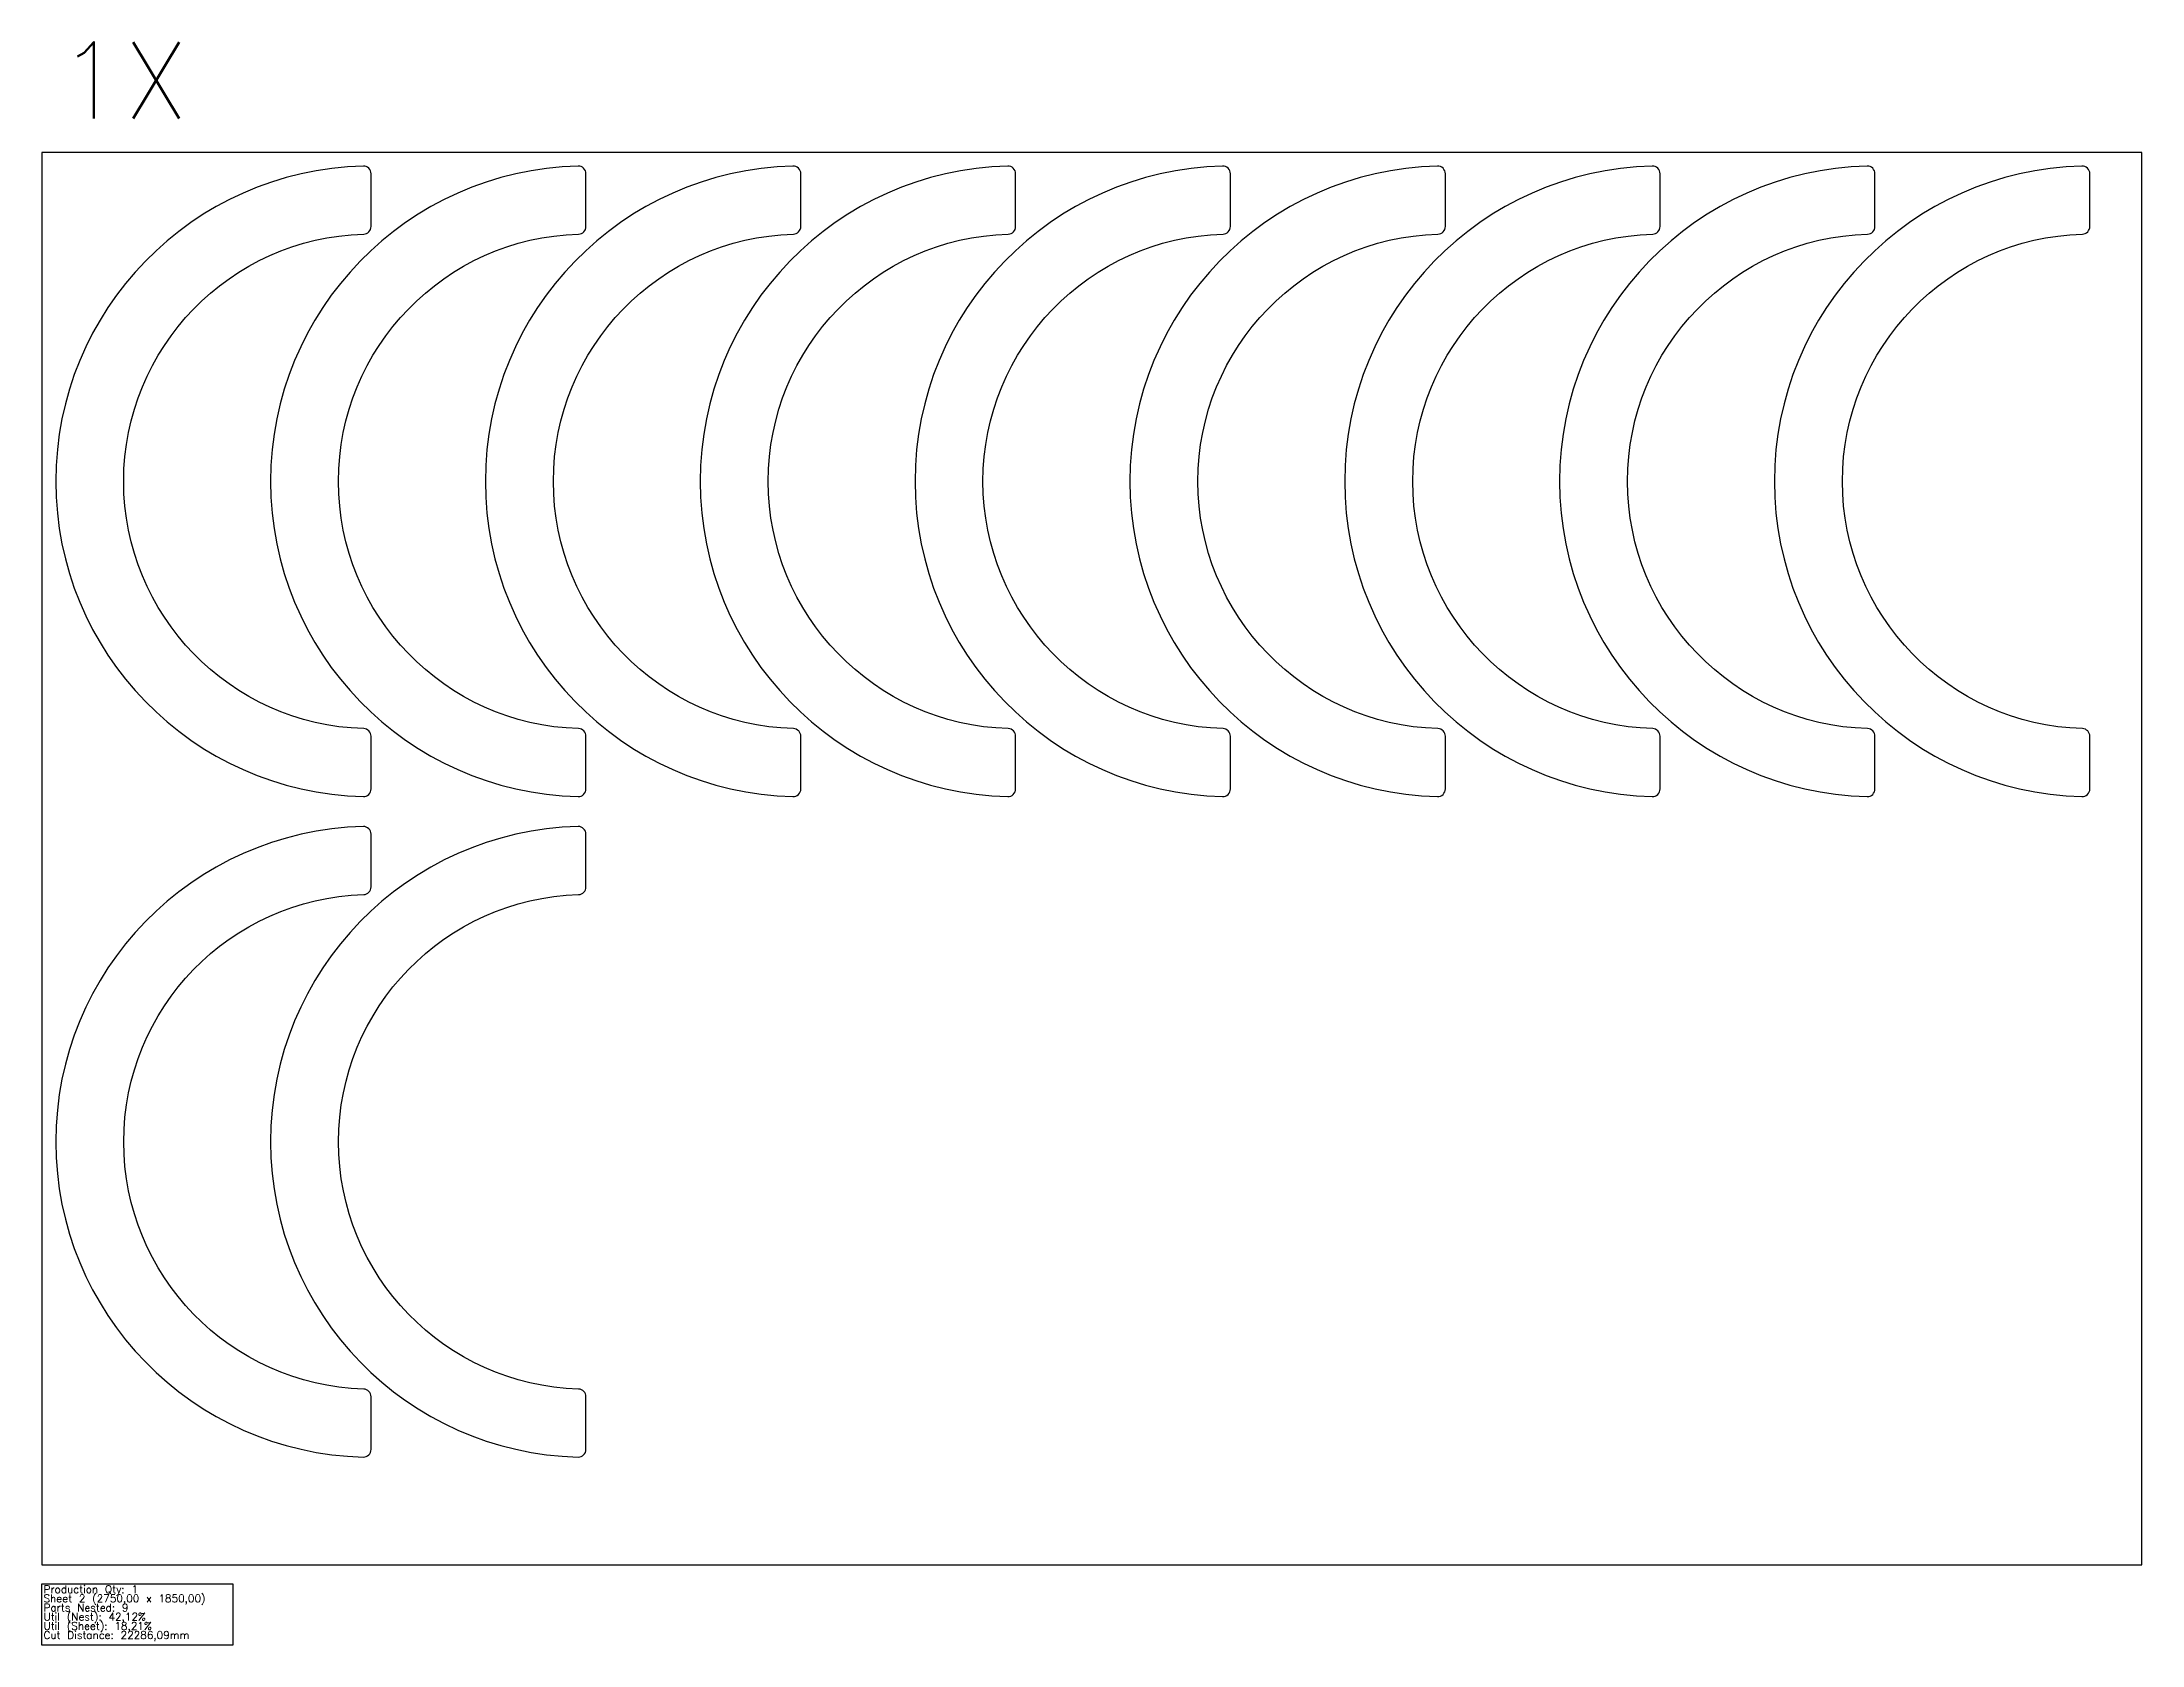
# Model space of a CAD drawing. Header units: millimetres. Extents: x 0 to 5638, y -105 to 1995.
# Drawn here: x 2888 to 5638, y -105 to 1995 of the extents above; entities that cross this region are included whole.
import ezdxf

# ---------------------------------------------------------------- set-up
doc = ezdxf.new("R2010")
doc.units = ezdxf.units.MM
for name, color, linetype in [('--NestedParts--', 7, 'Continuous'), ('sheet', 24, 'Continuous'), ('Stats', 7, 'Continuous')]:
    doc.layers.add(name, color=color, linetype=linetype)
doc.styles.get("Standard").update_dxf_attribs({"font": 'txt.shx'})

msp = doc.modelspace()

# ---------------------------------------------------------------- linework, layer by layer
at = {"layer": '--NestedParts--', "color": 7}
for points in [[(3318.5, 1085.2, 0.40547), (3308.8, 1095.2, -0.970495), (3308.8, 1743, 0.40547), (3318.5, 1752.9), (3318.5, 1822, 0.421501), (3308.3, 1832, 0.975486), (3308.3, 1006.2, 0.421501), (3318.5, 1016.2)], [(3599.8, 1085.2, 0.40547), (3590.1, 1095.2, -0.970495), (3590.1, 1743, 0.40547), (3599.8, 1752.9), (3599.8, 1822, 0.421501), (3589.6, 1832, 0.975486), (3589.6, 1006.2, 0.421501), (3599.8, 1016.2)], [(3881.2, 1085.2, 0.40547), (3871.5, 1095.2, -0.970495), (3871.5, 1743, 0.40547), (3881.2, 1752.9), (3881.2, 1822, 0.421501), (3870.9, 1832, 0.975486), (3870.9, 1006.2, 0.421501), (3881.2, 1016.2)], [(4162.5, 1085.2, 0.40547), (4152.8, 1095.2, -0.970495), (4152.8, 1743, 0.40547), (4162.5, 1752.9), (4162.5, 1822, 0.421501), (4152.2, 1832, 0.975486), (4152.2, 1006.2, 0.421501), (4162.5, 1016.2)], [(4443.8, 1085.2, 0.40547), (4434.1, 1095.2, -0.970495), (4434.1, 1743, 0.40547), (4443.8, 1752.9), (4443.8, 1822, 0.421501), (4433.6, 1832, 0.975486), (4433.6, 1006.2, 0.421501), (4443.8, 1016.2)], [(4725.2, 1085.2, 0.40547), (4715.5, 1095.2, -0.970495), (4715.5, 1743, 0.40547), (4725.2, 1752.9), (4725.2, 1822, 0.421501), (4714.9, 1832, 0.975486), (4714.9, 1006.2, 0.421501), (4725.2, 1016.2)], [(5006.5, 1085.2, 0.40547), (4996.8, 1095.2, -0.970495), (4996.8, 1743, 0.40547), (5006.5, 1752.9), (5006.5, 1822, 0.421501), (4996.2, 1832, 0.975486), (4996.2, 1006.2, 0.421501), (5006.5, 1016.2)], [(5287.8, 1085.2, 0.40547), (5278.1, 1095.2, -0.970495), (5278.1, 1743, 0.40547), (5287.8, 1752.9), (5287.8, 1822, 0.421501), (5277.6, 1832, 0.975486), (5277.6, 1006.2, 0.421501), (5287.8, 1016.2)], [(5569.2, 1085.2, 0.40547), (5559.5, 1095.2, -0.970495), (5559.5, 1743, 0.40547), (5569.2, 1752.9), (5569.2, 1822, 0.421501), (5558.9, 1832, 0.975486), (5558.9, 1006.2, 0.421501), (5569.2, 1016.2)], [(3318.5, 220.2, 0.40547), (3308.8, 230.2, -0.970495), (3308.8, 877.9, 0.40547), (3318.5, 887.9), (3318.5, 957, 0.421501), (3308.3, 967, 0.975486), (3308.3, 141.2, 0.421501), (3318.5, 151.2)], [(3599.8, 220.2, 0.40547), (3590.1, 230.2, -0.970495), (3590.1, 877.9, 0.40547), (3599.8, 887.9), (3599.8, 957, 0.421501), (3589.6, 967, 0.975486), (3589.6, 141.2, 0.421501), (3599.8, 151.2)]]:
    msp.add_lwpolyline(points, format="xyb", close=True, dxfattribs=at)
at = {"layer": 'sheet', "color": 7}
msp.add_lwpolyline([(2887.5, 0), (5637.5, 0), (5637.5, 1850), (2887.5, 1850)], close=True, dxfattribs=at)
at = {"layer": 'Stats', "color": 151}
msp.add_lwpolyline([(2887.5, -25), (3137.5, -25), (3137.5, -105), (2887.5, -105), (2887.5, -25)], close=True, dxfattribs=at)

# ---------------------------------------------------------------- texts
at = {"insert": (2908.4, 1994.5), "char_height": 100, "attachment_point": 1}
msp.add_mtext_dynamic_manual_height_columns('1X', width=19.679, gutter_width=1, heights=[0], dxfattribs=at)
at = {"layer": 'Stats', "color": 60}
for s, p in [('Production Qty: 1', (2889.5, -37)), ('Sheet 2 (2750,00 x 1850,00)', (2889.5, -49)), ('Parts Nested: 9', (2889.5, -61)), ('Util (Nest): 42,12%', (2889.5, -73)), ('Util (Sheet): 18,21%', (2889.5, -85)), ('Cut Distance: 22286,09mm', (2889.5, -97))]:
    msp.add_text(s, height=10, dxfattribs=at).set_placement(p)

doc.saveas('drawing.dxf')
